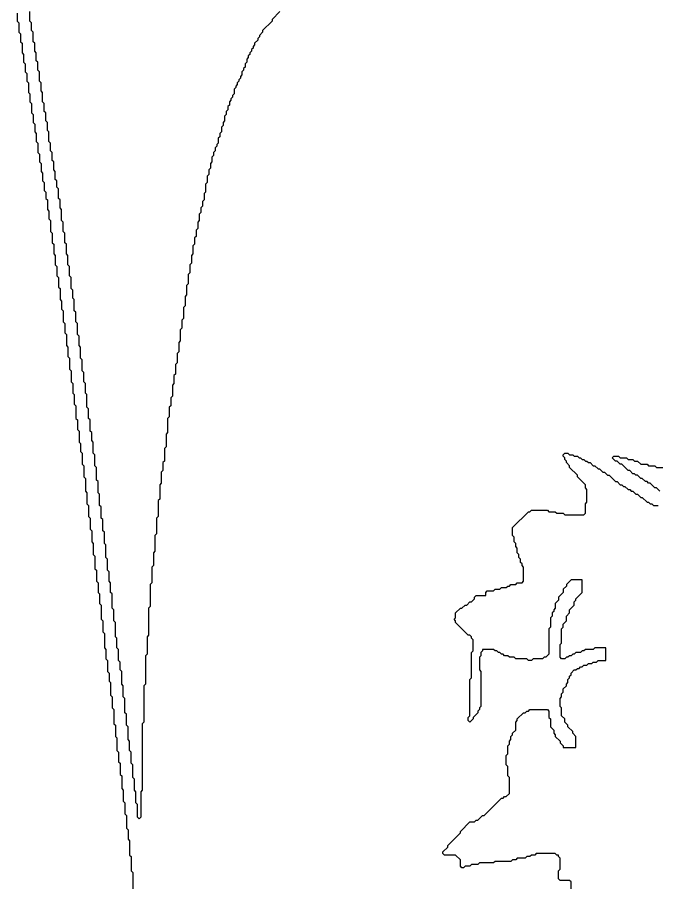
# Model space of a CAD drawing. Header units: metres. Extents: x 0 to 7998, y 2 to 10328.
# Drawn here: x 4740 to 5549, y 1127 to 2221 of the extents above; entities that cross this region are included whole.
import ezdxf

# ---------------------------------------------------------------- set-up
doc = ezdxf.new("R2010")
doc.units = ezdxf.units.M

msp = doc.modelspace()

# ---------------------------------------------------------------- linework, layer by layer
for points in [[(4740, 2226), (4740, 2216), (4742, 2214), (4742, 2202), (4744, 2200), (4744, 2190), (4746, 2188), (4746, 2176), (4748, 2174), (4748, 2164), (4750, 2162), (4750, 2152), (4752, 2150), (4752, 2140), (4754, 2138), (4754, 2126), (4756, 2124), (4756, 2114), (4758, 2112), (4758, 2100), (4760, 2098), (4760, 2088), (4762, 2086), (4762, 2076), (4764, 2074), (4764, 2064), (4766, 2062), (4766, 2050), (4768, 2048), (4768, 2038), (4770, 2036), (4770, 2026), (4772, 2024), (4772, 2014), (4774, 2012), (4774, 2002), (4776, 2000), (4776, 1992), (4778, 1990), (4778, 1978), (4780, 1976), (4780, 1966), (4782, 1964), (4782, 1950), (4784, 1948), (4784, 1936), (4786, 1934), (4786, 1922), (4788, 1920), (4788, 1908), (4790, 1906), (4790, 1894), (4792, 1892), (4792, 1880), (4794, 1878), (4794, 1864), (4796, 1862), (4796, 1852), (4798, 1850), (4798, 1836), (4800, 1834), (4800, 1822), (4802, 1820), (4802, 1806), (4804, 1804), (4804, 1792), (4806, 1790), (4806, 1776), (4808, 1774), (4808, 1760), (4810, 1758), (4810, 1746), (4812, 1744), (4812, 1732), (4814, 1730), (4814, 1714), (4816, 1712), (4816, 1700), (4818, 1698), (4818, 1684), (4820, 1682), (4820, 1672), (4822, 1670), (4822, 1656), (4824, 1654), (4824, 1640), (4826, 1638), (4826, 1622), (4828, 1620), (4828, 1606), (4830, 1604), (4830, 1590), (4832, 1588), (4832, 1574), (4834, 1572), (4834, 1558), (4836, 1556), (4836, 1542), (4838, 1540), (4838, 1524), (4840, 1522), (4840, 1508), (4842, 1506), (4842, 1494), (4844, 1492), (4844, 1480), (4846, 1478), (4846, 1460), (4848, 1458), (4848, 1444), (4850, 1442), (4850, 1424), (4852, 1422), (4852, 1410), (4854, 1408), (4854, 1394), (4856, 1392), (4856, 1382), (4858, 1380), (4858, 1364), (4860, 1362), (4860, 1348), (4862, 1346), (4862, 1328), (4864, 1326), (4864, 1312), (4866, 1310), (4866, 1294), (4868, 1292), (4868, 1280), (4870, 1278), (4870, 1264), (4872, 1262), (4872, 1246), (4874, 1244), (4874, 1230), (4876, 1228), (4876, 1214), (4878, 1212), (4878, 1196), (4880, 1194), (4880, 1182), (4882, 1180), (4882, 1162), (4884, 1160), (4884, 1142), (4886, 1140), (4886, 1114)], [(5072, 2228), (5062, 2218), (5062, 2216), (5050, 2204), (5050, 2202), (5046, 2198), (5046, 2196), (5044, 2194), (5044, 2192), (5040, 2188), (5040, 2186), (5038, 2184), (5038, 2182), (5036, 2180), (5036, 2178), (5034, 2176), (5034, 2174), (5032, 2172), (5032, 2170), (5030, 2168), (5030, 2164), (5028, 2162), (5028, 2158), (5026, 2156), (5026, 2154), (5024, 2152), (5024, 2148), (5022, 2146), (5022, 2144), (5020, 2142), (5020, 2140), (5018, 2138), (5018, 2136), (5016, 2134), (5016, 2132), (5014, 2130), (5014, 2124), (5012, 2122), (5012, 2120), (5010, 2118), (5010, 2116), (5008, 2114), (5008, 2110), (5006, 2108), (5006, 2104), (5004, 2102), (5004, 2098), (5002, 2096), (5002, 2090), (5000, 2088), (5000, 2084), (4998, 2082), (4998, 2076), (4996, 2074), (4996, 2070), (4994, 2068), (4994, 2062), (4992, 2060), (4992, 2058), (4990, 2056), (4990, 2052), (4988, 2050), (4988, 2046), (4986, 2044), (4986, 2038), (4984, 2036), (4984, 2030), (4982, 2028), (4982, 2022), (4980, 2020), (4980, 2012), (4978, 2010), (4978, 2000), (4976, 1998), (4976, 1990), (4974, 1988), (4974, 1982), (4972, 1980), (4972, 1974), (4970, 1972), (4970, 1964), (4968, 1962), (4968, 1954), (4966, 1952), (4966, 1944), (4964, 1942), (4964, 1934), (4962, 1932), (4962, 1922), (4960, 1920), (4960, 1910), (4958, 1908), (4958, 1898), (4956, 1896), (4956, 1884), (4954, 1882), (4954, 1870), (4952, 1868), (4952, 1856), (4950, 1854), (4950, 1840), (4948, 1838), (4948, 1828), (4946, 1826), (4946, 1812), (4944, 1810), (4944, 1798), (4942, 1796), (4942, 1784), (4940, 1782), (4940, 1770), (4938, 1768), (4938, 1758), (4936, 1756), (4936, 1742), (4934, 1740), (4934, 1730), (4932, 1728), (4932, 1716), (4930, 1714), (4930, 1696), (4928, 1694), (4928, 1678), (4926, 1676), (4926, 1660), (4924, 1658), (4924, 1648), (4922, 1646), (4922, 1632), (4920, 1630), (4920, 1612), (4918, 1610), (4918, 1590), (4916, 1588), (4916, 1568), (4914, 1566), (4914, 1546), (4912, 1544), (4912, 1528), (4910, 1526), (4910, 1506), (4908, 1504), (4908, 1476), (4906, 1474), (4906, 1440), (4904, 1438), (4904, 1416), (4902, 1414), (4902, 1378), (4900, 1376), (4900, 1330), (4898, 1328), (4898, 1244), (4896, 1242), (4896, 1210), (4894, 1208), (4892, 1210), (4892, 1226), (4890, 1228), (4890, 1242), (4888, 1244), (4888, 1258), (4886, 1260), (4886, 1276), (4884, 1278), (4884, 1292), (4882, 1294), (4882, 1306), (4880, 1308), (4880, 1324), (4878, 1326), (4878, 1340), (4876, 1342), (4876, 1360), (4874, 1362), (4874, 1376), (4872, 1378), (4872, 1394), (4870, 1396), (4870, 1406), (4868, 1408), (4868, 1422), (4866, 1424), (4866, 1436), (4864, 1438), (4864, 1456), (4862, 1458), (4862, 1472), (4860, 1474), (4860, 1492), (4858, 1494), (4858, 1506), (4856, 1508), (4856, 1520), (4854, 1522), (4854, 1536), (4852, 1538), (4852, 1554), (4850, 1556), (4850, 1570), (4848, 1572), (4848, 1586), (4846, 1588), (4846, 1602), (4844, 1604), (4844, 1618), (4842, 1620), (4842, 1634), (4840, 1636), (4840, 1652), (4838, 1654), (4838, 1668), (4836, 1670), (4836, 1684), (4834, 1686), (4834, 1696), (4832, 1698), (4832, 1712), (4830, 1714), (4830, 1726), (4828, 1728), (4828, 1744), (4826, 1746), (4826, 1758), (4824, 1760), (4824, 1772), (4822, 1774), (4822, 1788), (4820, 1790), (4820, 1804), (4818, 1806), (4818, 1818), (4816, 1820), (4816, 1834), (4814, 1836), (4814, 1848), (4812, 1850), (4812, 1864), (4810, 1866), (4810, 1876), (4808, 1878), (4808, 1892), (4806, 1894), (4806, 1906), (4804, 1908), (4804, 1920), (4802, 1922), (4802, 1934), (4800, 1936), (4800, 1948), (4798, 1950), (4798, 1962), (4796, 1964), (4796, 1978), (4794, 1980), (4794, 1990), (4792, 1992), (4792, 2004), (4790, 2006), (4790, 2014), (4788, 2016), (4788, 2026), (4786, 2028), (4786, 2038), (4784, 2040), (4784, 2050), (4782, 2052), (4782, 2062), (4780, 2064), (4780, 2076), (4778, 2078), (4778, 2088), (4776, 2090), (4776, 2100), (4774, 2102), (4774, 2112), (4772, 2114), (4772, 2126), (4770, 2128), (4770, 2138), (4768, 2140), (4768, 2152), (4766, 2154), (4766, 2164), (4764, 2166), (4764, 2176), (4762, 2178), (4762, 2188), (4760, 2190), (4760, 2202), (4758, 2204), (4758, 2214), (4756, 2216), (4756, 2228)], [(5440, 1112), (5440, 1128), (5438, 1130), (5426, 1130), (5424, 1132), (5424, 1142), (5426, 1144), (5426, 1158), (5424, 1160), (5424, 1162), (5422, 1162), (5420, 1164), (5396, 1164), (5394, 1162), (5390, 1162), (5388, 1160), (5384, 1160), (5382, 1158), (5372, 1158), (5370, 1156), (5366, 1156), (5364, 1154), (5344, 1154), (5342, 1152), (5324, 1152), (5322, 1150), (5314, 1150), (5312, 1148), (5306, 1148), (5304, 1146), (5302, 1146), (5300, 1148), (5300, 1156), (5294, 1162), (5280, 1162), (5278, 1164), (5278, 1166), (5284, 1172), (5284, 1174), (5300, 1190), (5300, 1192), (5312, 1204), (5318, 1204), (5320, 1206), (5322, 1206), (5328, 1212), (5330, 1212), (5352, 1234), (5354, 1234), (5356, 1236), (5358, 1236), (5362, 1240), (5362, 1260), (5360, 1262), (5360, 1274), (5358, 1276), (5358, 1288), (5360, 1290), (5360, 1300), (5362, 1302), (5362, 1306), (5364, 1308), (5364, 1312), (5366, 1314), (5366, 1316), (5370, 1320), (5370, 1330), (5372, 1332), (5372, 1334), (5380, 1342), (5382, 1342), (5384, 1344), (5386, 1344), (5388, 1346), (5410, 1346), (5412, 1344), (5412, 1336), (5414, 1334), (5414, 1324), (5418, 1320), (5418, 1316), (5420, 1314), (5420, 1312), (5426, 1306), (5426, 1304), (5430, 1300), (5430, 1298), (5446, 1298), (5446, 1312), (5442, 1316), (5442, 1318), (5436, 1324), (5436, 1326), (5432, 1330), (5432, 1334), (5428, 1338), (5428, 1348), (5426, 1350), (5426, 1360), (5428, 1362), (5428, 1366), (5430, 1368), (5430, 1372), (5434, 1376), (5434, 1378), (5436, 1380), (5436, 1384), (5438, 1386), (5438, 1388), (5440, 1390), (5440, 1392), (5444, 1396), (5446, 1396), (5448, 1398), (5450, 1398), (5452, 1400), (5454, 1400), (5456, 1402), (5460, 1402), (5462, 1404), (5466, 1404), (5468, 1406), (5472, 1406), (5474, 1408), (5484, 1408), (5484, 1424), (5470, 1424), (5468, 1422), (5458, 1422), (5456, 1420), (5454, 1420), (5452, 1418), (5446, 1418), (5444, 1416), (5442, 1416), (5440, 1414), (5438, 1414), (5436, 1412), (5434, 1412), (5432, 1410), (5428, 1410), (5426, 1412), (5426, 1428), (5428, 1430), (5428, 1448), (5430, 1450), (5430, 1454), (5434, 1458), (5434, 1464), (5438, 1468), (5438, 1472), (5444, 1478), (5444, 1482), (5446, 1484), (5446, 1486), (5454, 1494), (5454, 1510), (5440, 1510), (5434, 1504), (5434, 1502), (5430, 1498), (5430, 1494), (5424, 1488), (5424, 1484), (5420, 1480), (5420, 1474), (5418, 1472), (5418, 1470), (5416, 1468), (5416, 1464), (5414, 1462), (5414, 1450), (5412, 1448), (5412, 1416), (5408, 1412), (5406, 1412), (5404, 1410), (5392, 1410), (5390, 1408), (5386, 1408), (5384, 1410), (5370, 1410), (5368, 1412), (5362, 1412), (5360, 1414), (5356, 1414), (5354, 1416), (5352, 1416), (5350, 1418), (5348, 1418), (5346, 1420), (5344, 1420), (5342, 1422), (5328, 1422), (5328, 1420), (5326, 1418), (5326, 1414), (5324, 1412), (5324, 1396), (5326, 1394), (5326, 1350), (5324, 1348), (5324, 1346), (5322, 1344), (5322, 1342), (5316, 1336), (5316, 1334), (5312, 1330), (5310, 1332), (5310, 1336), (5312, 1338), (5312, 1384), (5314, 1386), (5314, 1418), (5316, 1420), (5316, 1434), (5314, 1436), (5314, 1438), (5312, 1440), (5310, 1440), (5294, 1456), (5294, 1458), (5292, 1460), (5294, 1462), (5294, 1468), (5300, 1474), (5302, 1474), (5306, 1478), (5308, 1478), (5312, 1482), (5314, 1482), (5318, 1486), (5318, 1488), (5320, 1490), (5332, 1490), (5332, 1494), (5334, 1496), (5342, 1496), (5344, 1498), (5350, 1498), (5352, 1500), (5358, 1500), (5360, 1502), (5362, 1502), (5364, 1504), (5370, 1504), (5372, 1506), (5378, 1506), (5380, 1508), (5380, 1526), (5378, 1528), (5378, 1530), (5376, 1532), (5376, 1536), (5374, 1538), (5374, 1542), (5372, 1544), (5372, 1550), (5370, 1552), (5370, 1556), (5368, 1558), (5368, 1564), (5366, 1566), (5366, 1576), (5386, 1596), (5388, 1596), (5390, 1598), (5410, 1598), (5412, 1596), (5420, 1596), (5422, 1594), (5430, 1594), (5432, 1592), (5456, 1592), (5458, 1594), (5458, 1606), (5460, 1608), (5460, 1624), (5458, 1626), (5458, 1630), (5448, 1640), (5448, 1642), (5438, 1652), (5438, 1654), (5434, 1658), (5434, 1660), (5432, 1662), (5432, 1664), (5430, 1666), (5430, 1668), (5432, 1670), (5436, 1670), (5438, 1668), (5442, 1668), (5444, 1666), (5448, 1666), (5450, 1664), (5452, 1664), (5454, 1662), (5456, 1662), (5458, 1660), (5460, 1660), (5462, 1658), (5464, 1658), (5468, 1654), (5470, 1654), (5474, 1650), (5476, 1650), (5480, 1646), (5482, 1646), (5486, 1642), (5488, 1642), (5496, 1634), (5498, 1634), (5502, 1630), (5504, 1630), (5506, 1628), (5508, 1628), (5512, 1624), (5514, 1624), (5516, 1622), (5518, 1622), (5522, 1618), (5524, 1618), (5528, 1614), (5530, 1614), (5536, 1608), (5538, 1608), (5540, 1606), (5542, 1606), (5544, 1604), (5550, 1604)], [(5552, 1622), (5548, 1626), (5546, 1626), (5540, 1632), (5538, 1632), (5536, 1634), (5534, 1634), (5530, 1638), (5528, 1638), (5524, 1642), (5522, 1642), (5520, 1644), (5518, 1644), (5514, 1648), (5512, 1648), (5504, 1656), (5502, 1656), (5498, 1660), (5496, 1660), (5492, 1664), (5494, 1666), (5500, 1666), (5502, 1664), (5510, 1664), (5512, 1662), (5518, 1662), (5520, 1660), (5524, 1660), (5528, 1656), (5536, 1656), (5538, 1654), (5546, 1654), (5548, 1652), (5556, 1652)]]:
    msp.add_lwpolyline(points)

doc.saveas('drawing.dxf')
